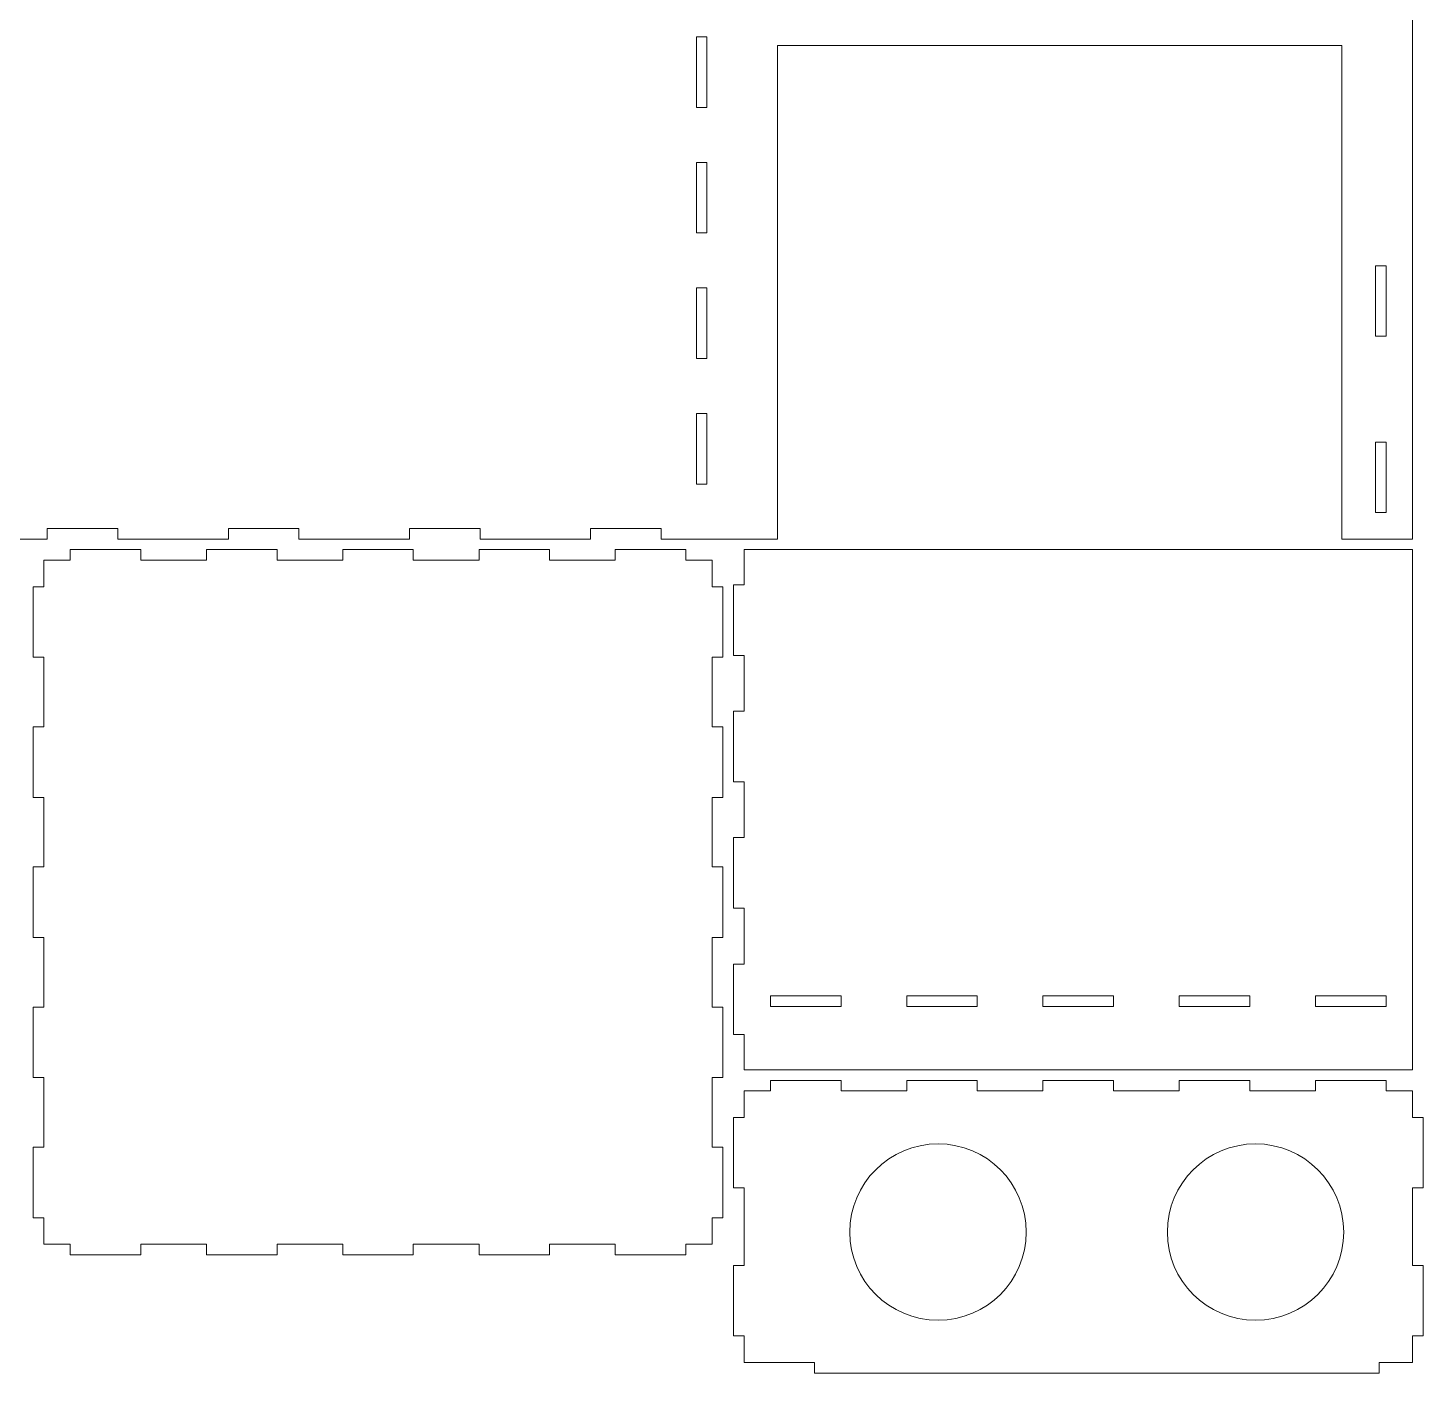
# Model space of a CAD drawing. Header units: millimetres. Extents: x -778 to 778, y -740 to 740.
# Drawn here: x -14 to 778, y -740 to 23 of the extents above; entities that cross this region are included whole.
import ezdxf

# ---------------------------------------------------------------- set-up
doc = ezdxf.new("R2010")
doc.units = ezdxf.units.MM
doc.header["$MEASUREMENT"] = 0
doc.layers.add('Layer 1', color=7, linetype='Continuous')

msp = doc.modelspace()

# ---------------------------------------------------------------- linework, layer by layer
at = {"layer": 'Layer 1', "color": 250, "lineweight": 20}
for points, knots in [([(411.5, 183.5), (411.5, 183.5), (411.5, 225.5), (411.5, 225.5), (411.5, 225.5), (411.5, 228.8803), (407.0632, 231.0337), (403.9041, 232.0283), (403.9041, 232.0283), (400.7449, 233.0229), (397.0828, 233.5), (393.5, 233.5), (393.5, 233.5), (393.5, 233.5), (389.5, 233.5), (389.5, 233.5), (389.5, 233.5), (385.919, 233.5), (382.9528, 233.2418), (379.0992, 232.0293), (379.0992, 232.0293), (375.2455, 230.8168), (371.5, 228.8811), (371.5, 225.5), (371.5, 225.5), (371.5, 225.5), (371.5, 49.5), (371.5, 49.5), (371.5, 49.5), (371.5, 49.5), (-22.5, 49.5), (-22.5, 49.5), (-22.5, 49.5), (-22.5, 49.5), (-22.5, 9.5), (-22.5, 9.5), (-22.5, 9.5), (-22.5, 9.5), (-28.5, 9.5), (-28.5, 9.5), (-28.5, 9.5), (-28.5, 9.5), (-28.5, -13.7), (-28.5, -13.7), (-28.5, -13.7), (-28.5, -13.7), (-22.5, -13.7), (-22.5, -13.7), (-22.5, -13.7), (-22.5, -13.7), (-22.5, -53.7), (-22.5, -53.7), (-22.5, -53.7), (-22.5, -53.7), (-28.5, -53.7), (-28.5, -53.7), (-28.5, -53.7), (-28.5, -53.7), (-28.5, -76.9), (-28.5, -76.9), (-28.5, -76.9), (-28.5, -76.9), (-22.5, -76.9), (-22.5, -76.9), (-22.5, -76.9), (-22.5, -76.9), (-22.5, -116.9), (-22.5, -116.9), (-22.5, -116.9), (-22.5, -116.9), (-28.5, -116.9), (-28.5, -116.9), (-28.5, -116.9), (-28.5, -116.9), (-28.5, -140.1), (-28.5, -140.1), (-28.5, -140.1), (-28.5, -140.1), (-22.5, -140.1), (-22.5, -140.1), (-22.5, -140.1), (-22.5, -140.1), (-22.5, -180.1), (-22.5, -180.1), (-22.5, -180.1), (-22.5, -180.1), (-28.5, -180.1), (-28.5, -180.1), (-28.5, -180.1), (-28.5, -180.1), (-28.5, -203.3), (-28.5, -203.3), (-28.5, -203.3), (-28.5, -203.3), (-22.5, -203.3), (-22.5, -203.3), (-22.5, -203.3), (-22.5, -203.3), (-22.5, -243.3), (-22.5, -243.3), (-22.5, -243.3), (-22.5, -243.3), (-28.5, -243.3), (-28.5, -243.3), (-28.5, -243.3), (-28.5, -243.3), (-28.5, -266.5), (-28.5, -266.5), (-28.5, -266.5), (-28.5, -266.5), (-2.5, -266.5), (-2.5, -266.5), (-2.5, -266.5), (-2.5, -266.5), (-2.5, -260.5), (-2.5, -260.5), (-2.5, -260.5), (-2.5, -260.5), (37.5, -260.5), (37.5, -260.5), (37.5, -260.5), (37.5, -260.5), (37.5, -266.5), (37.5, -266.5), (37.5, -266.5), (37.5, -266.5), (100.1667, -266.5), (100.1667, -266.5), (100.1667, -266.5), (100.1667, -266.5), (100.1667, -260.5), (100.1667, -260.5), (100.1667, -260.5), (100.1667, -260.5), (140.1667, -260.5), (140.1667, -260.5), (140.1667, -260.5), (140.1667, -260.5), (140.1667, -266.5), (140.1667, -266.5), (140.1667, -266.5), (140.1667, -266.5), (202.8333, -266.5), (202.8333, -266.5), (202.8333, -266.5), (202.8333, -266.5), (202.8333, -260.5), (202.8333, -260.5), (202.8333, -260.5), (202.8333, -260.5), (242.8333, -260.5), (242.8333, -260.5), (242.8333, -260.5), (242.8333, -260.5), (242.8333, -266.5), (242.8333, -266.5), (242.8333, -266.5), (242.8333, -266.5), (305.5, -266.5), (305.5, -266.5), (305.5, -266.5), (305.5, -266.5), (305.5, -260.5), (305.5, -260.5), (305.5, -260.5), (305.5, -260.5), (345.5, -260.5), (345.5, -260.5), (345.5, -260.5), (345.5, -260.5), (345.5, -266.5), (345.5, -266.5), (345.5, -266.5), (345.5, -266.5), (411.5, -266.5), (411.5, -266.5), (411.5, -266.5), (411.5, -266.5), (411.5, 13.5), (411.5, 13.5), (411.5, 13.5), (411.5, 13.5), (731.5, 13.5), (731.5, 13.5), (731.5, 13.5), (731.5, 13.5), (731.5, -266.5), (731.5, -266.5), (731.5, -266.5), (731.5, -266.5), (771.5, -266.5), (771.5, -266.5), (771.5, -266.5), (771.5, -266.5), (771.5, 225.5), (771.5, 225.5), (771.5, 225.5), (771.5, 228.8803), (767.0632, 231.0337), (763.9041, 232.0283), (763.9041, 232.0283), (760.7449, 233.0229), (757.0828, 233.5), (753.5, 233.5), (753.5, 233.5), (753.5, 233.5), (749.5, 233.5), (749.5, 233.5), (749.5, 233.5), (745.919, 233.5), (742.9528, 233.2418), (739.0992, 232.0293), (739.0992, 232.0293), (735.2455, 230.8168), (731.5, 228.8811), (731.5, 225.5), (731.5, 225.5), (731.5, 225.5), (731.5, 183.5), (731.5, 183.5), (731.5, 183.5), (731.5, 183.5), (411.5, 183.5), (411.5, 183.5)], [0, 0, 0, 0, 0.01754386, 0.01754386, 0.01754386, 0.01754386, 0.03508772, 0.03508772, 0.03508772, 0.03508772, 0.05263158, 0.05263158, 0.05263158, 0.05263158, 0.07017544, 0.07017544, 0.07017544, 0.07017544, 0.0877193, 0.0877193, 0.0877193, 0.0877193, 0.10526316, 0.10526316, 0.10526316, 0.10526316, 0.12280702, 0.12280702, 0.12280702, 0.12280702, 0.14035088, 0.14035088, 0.14035088, 0.14035088, 0.15789474, 0.15789474, 0.15789474, 0.15789474, 0.1754386, 0.1754386, 0.1754386, 0.1754386, 0.19298246, 0.19298246, 0.19298246, 0.19298246, 0.21052632, 0.21052632, 0.21052632, 0.21052632, 0.22807018, 0.22807018, 0.22807018, 0.22807018, 0.24561404, 0.24561404, 0.24561404, 0.24561404, 0.26315789, 0.26315789, 0.26315789, 0.26315789, 0.28070175, 0.28070175, 0.28070175, 0.28070175, 0.29824561, 0.29824561, 0.29824561, 0.29824561, 0.31578947, 0.31578947, 0.31578947, 0.31578947, 0.33333333, 0.33333333, 0.33333333, 0.33333333, 0.35087719, 0.35087719, 0.35087719, 0.35087719, 0.36842105, 0.36842105, 0.36842105, 0.36842105, 0.38596491, 0.38596491, 0.38596491, 0.38596491, 0.40350877, 0.40350877, 0.40350877, 0.40350877, 0.42105263, 0.42105263, 0.42105263, 0.42105263, 0.43859649, 0.43859649, 0.43859649, 0.43859649, 0.45614035, 0.45614035, 0.45614035, 0.45614035, 0.47368421, 0.47368421, 0.47368421, 0.47368421, 0.49122807, 0.49122807, 0.49122807, 0.49122807, 0.50877193, 0.50877193, 0.50877193, 0.50877193, 0.52631579, 0.52631579, 0.52631579, 0.52631579, 0.54385965, 0.54385965, 0.54385965, 0.54385965, 0.56140351, 0.56140351, 0.56140351, 0.56140351, 0.57894737, 0.57894737, 0.57894737, 0.57894737, 0.59649123, 0.59649123, 0.59649123, 0.59649123, 0.61403509, 0.61403509, 0.61403509, 0.61403509, 0.63157895, 0.63157895, 0.63157895, 0.63157895, 0.64912281, 0.64912281, 0.64912281, 0.64912281, 0.66666667, 0.66666667, 0.66666667, 0.66666667, 0.68421053, 0.68421053, 0.68421053, 0.68421053, 0.70175439, 0.70175439, 0.70175439, 0.70175439, 0.71929825, 0.71929825, 0.71929825, 0.71929825, 0.73684211, 0.73684211, 0.73684211, 0.73684211, 0.75438596, 0.75438596, 0.75438596, 0.75438596, 0.77192982, 0.77192982, 0.77192982, 0.77192982, 0.78947368, 0.78947368, 0.78947368, 0.78947368, 0.80701754, 0.80701754, 0.80701754, 0.80701754, 0.8245614, 0.8245614, 0.8245614, 0.8245614, 0.84210526, 0.84210526, 0.84210526, 0.84210526, 0.85964912, 0.85964912, 0.85964912, 0.85964912, 0.87719298, 0.87719298, 0.87719298, 0.87719298, 0.89473684, 0.89473684, 0.89473684, 0.89473684, 0.9122807, 0.9122807, 0.9122807, 0.9122807, 0.92982456, 0.92982456, 0.92982456, 0.92982456, 0.94736842, 0.94736842, 0.94736842, 0.94736842, 0.96491228, 0.96491228, 0.96491228, 0.96491228, 1, 1, 1, 1]), ([(365.5, 18.3), (365.5, 18.3), (371.5, 18.3), (371.5, 18.3), (371.5, 18.3), (371.5, 18.3), (371.5, -21.7), (371.5, -21.7), (371.5, -21.7), (371.5, -21.7), (365.5, -21.7), (365.5, -21.7), (365.5, -21.7), (365.5, -21.7), (365.5, 18.3), (365.5, 18.3)], [0, 0, 0, 0, 0.2, 0.2, 0.2, 0.2, 0.4, 0.4, 0.4, 0.4, 0.6, 0.6, 0.6, 0.6, 1, 1, 1, 1]), ([(365.5, -52.9), (365.5, -52.9), (371.5, -52.9), (371.5, -52.9), (371.5, -52.9), (371.5, -52.9), (371.5, -92.9), (371.5, -92.9), (371.5, -92.9), (371.5, -92.9), (365.5, -92.9), (365.5, -92.9), (365.5, -92.9), (365.5, -92.9), (365.5, -52.9), (365.5, -52.9)], [0, 0, 0, 0, 0.2, 0.2, 0.2, 0.2, 0.4, 0.4, 0.4, 0.4, 0.6, 0.6, 0.6, 0.6, 1, 1, 1, 1]), ([(750.5, -151.5), (750.5, -151.5), (750.5, -111.5), (750.5, -111.5), (750.5, -111.5), (750.5, -111.5), (756.5, -111.5), (756.5, -111.5), (756.5, -111.5), (756.5, -111.5), (756.5, -151.5), (756.5, -151.5), (756.5, -151.5), (756.5, -151.5), (750.5, -151.5), (750.5, -151.5)], [0, 0, 0, 0, 0.2, 0.2, 0.2, 0.2, 0.4, 0.4, 0.4, 0.4, 0.6, 0.6, 0.6, 0.6, 1, 1, 1, 1]), ([(371.5, -124.1), (371.5, -124.1), (371.5, -164.1), (371.5, -164.1), (371.5, -164.1), (371.5, -164.1), (365.5, -164.1), (365.5, -164.1), (365.5, -164.1), (365.5, -164.1), (365.5, -124.1), (365.5, -124.1), (365.5, -124.1), (365.5, -124.1), (371.5, -124.1), (371.5, -124.1)], [0, 0, 0, 0, 0.2, 0.2, 0.2, 0.2, 0.4, 0.4, 0.4, 0.4, 0.6, 0.6, 0.6, 0.6, 1, 1, 1, 1]), ([(365.5, -195.3), (365.5, -195.3), (371.5, -195.3), (371.5, -195.3), (371.5, -195.3), (371.5, -195.3), (371.5, -235.3), (371.5, -235.3), (371.5, -235.3), (371.5, -235.3), (365.5, -235.3), (365.5, -235.3), (365.5, -235.3), (365.5, -235.3), (365.5, -195.3), (365.5, -195.3)], [0, 0, 0, 0, 0.2, 0.2, 0.2, 0.2, 0.4, 0.4, 0.4, 0.4, 0.6, 0.6, 0.6, 0.6, 1, 1, 1, 1]), ([(750.5, -251.5), (750.5, -251.5), (750.5, -211.5), (750.5, -211.5), (750.5, -211.5), (750.5, -211.5), (756.5, -211.5), (756.5, -211.5), (756.5, -211.5), (756.5, -211.5), (756.5, -251.5), (756.5, -251.5), (756.5, -251.5), (756.5, -251.5), (750.5, -251.5), (750.5, -251.5)], [0, 0, 0, 0, 0.2, 0.2, 0.2, 0.2, 0.4, 0.4, 0.4, 0.4, 0.6, 0.6, 0.6, 0.6, 1, 1, 1, 1]), ([(380.5, -492.45), (380.5, -492.45), (380.5, -452.45), (380.5, -452.45), (380.5, -452.45), (380.5, -452.45), (374.5, -452.45), (374.5, -452.45), (374.5, -452.45), (374.5, -452.45), (374.5, -412.975), (374.5, -412.975), (374.5, -412.975), (374.5, -412.975), (380.5, -412.975), (380.5, -412.975), (380.5, -412.975), (380.5, -412.975), (380.5, -372.975), (380.5, -372.975), (380.5, -372.975), (380.5, -372.975), (374.5, -372.975), (374.5, -372.975), (374.5, -372.975), (374.5, -372.975), (374.5, -333.5), (374.5, -333.5), (374.5, -333.5), (374.5, -333.5), (380.5, -333.5), (380.5, -333.5), (380.5, -333.5), (380.5, -333.5), (380.5, -293.5), (380.5, -293.5), (380.5, -293.5), (380.5, -293.5), (374.5, -293.5), (374.5, -293.5), (374.5, -293.5), (374.5, -293.5), (374.5, -278.5), (374.5, -278.5), (374.5, -278.5), (374.5, -278.5), (359.5, -278.5), (359.5, -278.5), (359.5, -278.5), (359.5, -278.5), (359.5, -272.5), (359.5, -272.5), (359.5, -272.5), (359.5, -272.5), (319.5, -272.5), (319.5, -272.5), (319.5, -272.5), (319.5, -272.5), (319.5, -278.5), (319.5, -278.5), (319.5, -278.5), (319.5, -278.5), (282.25, -278.5), (282.25, -278.5), (282.25, -278.5), (282.25, -278.5), (282.25, -272.5), (282.25, -272.5), (282.25, -272.5), (282.25, -272.5), (242.25, -272.5), (242.25, -272.5), (242.25, -272.5), (242.25, -272.5), (242.25, -278.5), (242.25, -278.5), (242.25, -278.5), (242.25, -278.5), (205, -278.5), (205, -278.5), (205, -278.5), (205, -278.5), (205, -272.5), (205, -272.5), (205, -272.5), (205, -272.5), (165, -272.5), (165, -272.5), (165, -272.5), (165, -272.5), (165, -278.5), (165, -278.5), (165, -278.5), (165, -278.5), (127.75, -278.5), (127.75, -278.5), (127.75, -278.5), (127.75, -278.5), (127.75, -272.5), (127.75, -272.5), (127.75, -272.5), (127.75, -272.5), (87.75, -272.5), (87.75, -272.5), (87.75, -272.5), (87.75, -272.5), (87.75, -278.5), (87.75, -278.5), (87.75, -278.5), (87.75, -278.5), (50.5, -278.5), (50.5, -278.5), (50.5, -278.5), (50.5, -278.5), (50.5, -272.5), (50.5, -272.5), (50.5, -272.5), (50.5, -272.5), (10.5, -272.5), (10.5, -272.5), (10.5, -272.5), (10.5, -272.5), (10.5, -278.5), (10.5, -278.5), (10.5, -278.5), (10.5, -278.5), (-4.5, -278.5), (-4.5, -278.5), (-4.5, -278.5), (-4.5, -278.5), (-4.5, -293.5), (-4.5, -293.5), (-4.5, -293.5), (-4.5, -293.5), (-10.5, -293.5), (-10.5, -293.5), (-10.5, -293.5), (-10.5, -293.5), (-10.5, -333.5), (-10.5, -333.5), (-10.5, -333.5), (-10.5, -333.5), (-4.5, -333.5), (-4.5, -333.5), (-4.5, -333.5), (-4.5, -333.5), (-4.5, -372.975), (-4.5, -372.975), (-4.5, -372.975), (-4.5, -372.975), (-10.5, -372.975), (-10.5, -372.975), (-10.5, -372.975), (-10.5, -372.975), (-10.5, -412.975), (-10.5, -412.975), (-10.5, -412.975), (-10.5, -412.975), (-4.5, -412.975), (-4.5, -412.975), (-4.5, -412.975), (-4.5, -412.975), (-4.5, -452.45), (-4.5, -452.45), (-4.5, -452.45), (-4.5, -452.45), (-10.5, -452.45), (-10.5, -452.45), (-10.5, -452.45), (-10.5, -452.45), (-10.5, -492.45), (-10.5, -492.45), (-10.5, -492.45), (-10.5, -492.45), (-4.5, -492.45), (-4.5, -492.45), (-4.5, -492.45), (-4.5, -492.45), (-4.5, -531.925), (-4.5, -531.925), (-4.5, -531.925), (-4.5, -531.925), (-10.5, -531.925), (-10.5, -531.925), (-10.5, -531.925), (-10.5, -531.925), (-10.5, -571.925), (-10.5, -571.925), (-10.5, -571.925), (-10.5, -571.925), (-4.5, -571.925), (-4.5, -571.925), (-4.5, -571.925), (-4.5, -571.925), (-4.5, -611.4), (-4.5, -611.4), (-4.5, -611.4), (-4.5, -611.4), (-10.5, -611.4), (-10.5, -611.4), (-10.5, -611.4), (-10.5, -611.4), (-10.5, -651.4), (-10.5, -651.4), (-10.5, -651.4), (-10.5, -651.4), (-4.5, -651.4), (-4.5, -651.4), (-4.5, -651.4), (-4.5, -651.4), (-4.5, -666.4), (-4.5, -666.4), (-4.5, -666.4), (-4.5, -666.4), (10.5, -666.4), (10.5, -666.4), (10.5, -666.4), (10.5, -666.4), (10.5, -672.4), (10.5, -672.4), (10.5, -672.4), (10.5, -672.4), (50.5, -672.4), (50.5, -672.4), (50.5, -672.4), (50.5, -672.4), (50.5, -666.4), (50.5, -666.4), (50.5, -666.4), (50.5, -666.4), (87.75, -666.4), (87.75, -666.4), (87.75, -666.4), (87.75, -666.4), (87.75, -672.4), (87.75, -672.4), (87.75, -672.4), (87.75, -672.4), (127.75, -672.4), (127.75, -672.4), (127.75, -672.4), (127.75, -672.4), (127.75, -666.4), (127.75, -666.4), (127.75, -666.4), (127.75, -666.4), (165, -666.4), (165, -666.4), (165, -666.4), (165, -666.4), (165, -672.4), (165, -672.4), (165, -672.4), (165, -672.4), (205, -672.4), (205, -672.4), (205, -672.4), (205, -672.4), (205, -666.4), (205, -666.4), (205, -666.4), (205, -666.4), (242.25, -666.4), (242.25, -666.4), (242.25, -666.4), (242.25, -666.4), (242.25, -672.4), (242.25, -672.4), (242.25, -672.4), (242.25, -672.4), (282.25, -672.4), (282.25, -672.4), (282.25, -672.4), (282.25, -672.4), (282.25, -666.4), (282.25, -666.4), (282.25, -666.4), (282.25, -666.4), (319.5, -666.4), (319.5, -666.4), (319.5, -666.4), (319.5, -666.4), (319.5, -672.4), (319.5, -672.4), (319.5, -672.4), (319.5, -672.4), (359.5, -672.4), (359.5, -672.4), (359.5, -672.4), (359.5, -672.4), (359.5, -666.4), (359.5, -666.4), (359.5, -666.4), (359.5, -666.4), (374.5, -666.4), (374.5, -666.4), (374.5, -666.4), (374.5, -666.4), (374.5, -651.4), (374.5, -651.4), (374.5, -651.4), (374.5, -651.4), (380.5, -651.4), (380.5, -651.4), (380.5, -651.4), (380.5, -651.4), (380.5, -611.4), (380.5, -611.4), (380.5, -611.4), (380.5, -611.4), (374.5, -611.4), (374.5, -611.4), (374.5, -611.4), (374.5, -611.4), (374.5, -571.925), (374.5, -571.925), (374.5, -571.925), (374.5, -571.925), (380.5, -571.925), (380.5, -571.925), (380.5, -571.925), (380.5, -571.925), (380.5, -531.925), (380.5, -531.925), (380.5, -531.925), (380.5, -531.925), (374.5, -531.925), (374.5, -531.925), (374.5, -531.925), (374.5, -531.925), (374.5, -492.45), (374.5, -492.45), (374.5, -492.45), (374.5, -492.45), (380.5, -492.45), (380.5, -492.45)], [0, 0, 0, 0, 0.01176471, 0.01176471, 0.01176471, 0.01176471, 0.02352941, 0.02352941, 0.02352941, 0.02352941, 0.03529412, 0.03529412, 0.03529412, 0.03529412, 0.04705882, 0.04705882, 0.04705882, 0.04705882, 0.05882353, 0.05882353, 0.05882353, 0.05882353, 0.07058824, 0.07058824, 0.07058824, 0.07058824, 0.08235294, 0.08235294, 0.08235294, 0.08235294, 0.09411765, 0.09411765, 0.09411765, 0.09411765, 0.10588235, 0.10588235, 0.10588235, 0.10588235, 0.11764706, 0.11764706, 0.11764706, 0.11764706, 0.12941176, 0.12941176, 0.12941176, 0.12941176, 0.14117647, 0.14117647, 0.14117647, 0.14117647, 0.15294118, 0.15294118, 0.15294118, 0.15294118, 0.16470588, 0.16470588, 0.16470588, 0.16470588, 0.17647059, 0.17647059, 0.17647059, 0.17647059, 0.18823529, 0.18823529, 0.18823529, 0.18823529, 0.2, 0.2, 0.2, 0.2, 0.21176471, 0.21176471, 0.21176471, 0.21176471, 0.22352941, 0.22352941, 0.22352941, 0.22352941, 0.23529412, 0.23529412, 0.23529412, 0.23529412, 0.24705882, 0.24705882, 0.24705882, 0.24705882, 0.25882353, 0.25882353, 0.25882353, 0.25882353, 0.27058824, 0.27058824, 0.27058824, 0.27058824, 0.28235294, 0.28235294, 0.28235294, 0.28235294, 0.29411765, 0.29411765, 0.29411765, 0.29411765, 0.30588235, 0.30588235, 0.30588235, 0.30588235, 0.31764706, 0.31764706, 0.31764706, 0.31764706, 0.32941176, 0.32941176, 0.32941176, 0.32941176, 0.34117647, 0.34117647, 0.34117647, 0.34117647, 0.35294118, 0.35294118, 0.35294118, 0.35294118, 0.36470588, 0.36470588, 0.36470588, 0.36470588, 0.37647059, 0.37647059, 0.37647059, 0.37647059, 0.38823529, 0.38823529, 0.38823529, 0.38823529, 0.4, 0.4, 0.4, 0.4, 0.41176471, 0.41176471, 0.41176471, 0.41176471, 0.42352941, 0.42352941, 0.42352941, 0.42352941, 0.43529412, 0.43529412, 0.43529412, 0.43529412, 0.44705882, 0.44705882, 0.44705882, 0.44705882, 0.45882353, 0.45882353, 0.45882353, 0.45882353, 0.47058824, 0.47058824, 0.47058824, 0.47058824, 0.48235294, 0.48235294, 0.48235294, 0.48235294, 0.49411765, 0.49411765, 0.49411765, 0.49411765, 0.50588235, 0.50588235, 0.50588235, 0.50588235, 0.51764706, 0.51764706, 0.51764706, 0.51764706, 0.52941176, 0.52941176, 0.52941176, 0.52941176, 0.54117647, 0.54117647, 0.54117647, 0.54117647, 0.55294118, 0.55294118, 0.55294118, 0.55294118, 0.56470588, 0.56470588, 0.56470588, 0.56470588, 0.57647059, 0.57647059, 0.57647059, 0.57647059, 0.58823529, 0.58823529, 0.58823529, 0.58823529, 0.6, 0.6, 0.6, 0.6, 0.61176471, 0.61176471, 0.61176471, 0.61176471, 0.62352941, 0.62352941, 0.62352941, 0.62352941, 0.63529412, 0.63529412, 0.63529412, 0.63529412, 0.64705882, 0.64705882, 0.64705882, 0.64705882, 0.65882353, 0.65882353, 0.65882353, 0.65882353, 0.67058824, 0.67058824, 0.67058824, 0.67058824, 0.68235294, 0.68235294, 0.68235294, 0.68235294, 0.69411765, 0.69411765, 0.69411765, 0.69411765, 0.70588235, 0.70588235, 0.70588235, 0.70588235, 0.71764706, 0.71764706, 0.71764706, 0.71764706, 0.72941176, 0.72941176, 0.72941176, 0.72941176, 0.74117647, 0.74117647, 0.74117647, 0.74117647, 0.75294118, 0.75294118, 0.75294118, 0.75294118, 0.76470588, 0.76470588, 0.76470588, 0.76470588, 0.77647059, 0.77647059, 0.77647059, 0.77647059, 0.78823529, 0.78823529, 0.78823529, 0.78823529, 0.8, 0.8, 0.8, 0.8, 0.81176471, 0.81176471, 0.81176471, 0.81176471, 0.82352941, 0.82352941, 0.82352941, 0.82352941, 0.83529412, 0.83529412, 0.83529412, 0.83529412, 0.84705882, 0.84705882, 0.84705882, 0.84705882, 0.85882353, 0.85882353, 0.85882353, 0.85882353, 0.87058824, 0.87058824, 0.87058824, 0.87058824, 0.88235294, 0.88235294, 0.88235294, 0.88235294, 0.89411765, 0.89411765, 0.89411765, 0.89411765, 0.90588235, 0.90588235, 0.90588235, 0.90588235, 0.91764706, 0.91764706, 0.91764706, 0.91764706, 0.92941176, 0.92941176, 0.92941176, 0.92941176, 0.94117647, 0.94117647, 0.94117647, 0.94117647, 0.95294118, 0.95294118, 0.95294118, 0.95294118, 0.96470588, 0.96470588, 0.96470588, 0.96470588, 0.97647059, 0.97647059, 0.97647059, 0.97647059, 1, 1, 1, 1]), ([(392.5, -567.5), (392.5, -567.5), (771.5, -567.5), (771.5, -567.5), (771.5, -567.5), (771.5, -567.5), (771.5, -272.5), (771.5, -272.5), (771.5, -272.5), (771.5, -272.5), (392.5, -272.5), (392.5, -272.5), (392.5, -272.5), (392.5, -272.5), (392.5, -292.5), (392.5, -292.5), (392.5, -292.5), (392.5, -292.5), (386.5, -292.5), (386.5, -292.5), (386.5, -292.5), (386.5, -292.5), (386.5, -332.5), (386.5, -332.5), (386.5, -332.5), (386.5, -332.5), (392.5, -332.5), (392.5, -332.5), (392.5, -332.5), (392.5, -332.5), (392.5, -364.1667), (392.5, -364.1667), (392.5, -364.1667), (392.5, -364.1667), (386.5, -364.1667), (386.5, -364.1667), (386.5, -364.1667), (386.5, -364.1667), (386.5, -404.1667), (386.5, -404.1667), (386.5, -404.1667), (386.5, -404.1667), (392.5, -404.1667), (392.5, -404.1667), (392.5, -404.1667), (392.5, -404.1667), (392.5, -435.8333), (392.5, -435.8333), (392.5, -435.8333), (392.5, -435.8333), (386.5, -435.8333), (386.5, -435.8333), (386.5, -435.8333), (386.5, -435.8333), (386.5, -475.8333), (386.5, -475.8333), (386.5, -475.8333), (386.5, -475.8333), (392.5, -475.8333), (392.5, -475.8333), (392.5, -475.8333), (392.5, -475.8333), (392.5, -507.5), (392.5, -507.5), (392.5, -507.5), (392.5, -507.5), (386.5, -507.5), (386.5, -507.5), (386.5, -507.5), (386.5, -507.5), (386.5, -547.5), (386.5, -547.5), (386.5, -547.5), (386.5, -547.5), (392.5, -547.5), (392.5, -547.5), (392.5, -547.5), (392.5, -547.5), (392.5, -567.5), (392.5, -567.5)], [0, 0, 0, 0, 0.04761905, 0.04761905, 0.04761905, 0.04761905, 0.0952381, 0.0952381, 0.0952381, 0.0952381, 0.14285714, 0.14285714, 0.14285714, 0.14285714, 0.19047619, 0.19047619, 0.19047619, 0.19047619, 0.23809524, 0.23809524, 0.23809524, 0.23809524, 0.28571429, 0.28571429, 0.28571429, 0.28571429, 0.33333333, 0.33333333, 0.33333333, 0.33333333, 0.38095238, 0.38095238, 0.38095238, 0.38095238, 0.42857143, 0.42857143, 0.42857143, 0.42857143, 0.47619048, 0.47619048, 0.47619048, 0.47619048, 0.52380952, 0.52380952, 0.52380952, 0.52380952, 0.57142857, 0.57142857, 0.57142857, 0.57142857, 0.61904762, 0.61904762, 0.61904762, 0.61904762, 0.66666667, 0.66666667, 0.66666667, 0.66666667, 0.71428571, 0.71428571, 0.71428571, 0.71428571, 0.76190476, 0.76190476, 0.76190476, 0.76190476, 0.80952381, 0.80952381, 0.80952381, 0.80952381, 0.85714286, 0.85714286, 0.85714286, 0.85714286, 0.9047619, 0.9047619, 0.9047619, 0.9047619, 1, 1, 1, 1]), ([(407.5, -525.5), (407.5, -525.5), (447.5, -525.5), (447.5, -525.5), (447.5, -525.5), (447.5, -525.5), (447.5, -531.5), (447.5, -531.5), (447.5, -531.5), (447.5, -531.5), (407.5, -531.5), (407.5, -531.5), (407.5, -531.5), (407.5, -531.5), (407.5, -525.5), (407.5, -525.5)], [0, 0, 0, 0, 0.2, 0.2, 0.2, 0.2, 0.4, 0.4, 0.4, 0.4, 0.6, 0.6, 0.6, 0.6, 1, 1, 1, 1]), ([(484.75, -525.5), (484.75, -525.5), (524.75, -525.5), (524.75, -525.5), (524.75, -525.5), (524.75, -525.5), (524.75, -531.5), (524.75, -531.5), (524.75, -531.5), (524.75, -531.5), (484.75, -531.5), (484.75, -531.5), (484.75, -531.5), (484.75, -531.5), (484.75, -525.5), (484.75, -525.5)], [0, 0, 0, 0, 0.2, 0.2, 0.2, 0.2, 0.4, 0.4, 0.4, 0.4, 0.6, 0.6, 0.6, 0.6, 1, 1, 1, 1]), ([(562, -525.5), (562, -525.5), (602, -525.5), (602, -525.5), (602, -525.5), (602, -525.5), (602, -531.5), (602, -531.5), (602, -531.5), (602, -531.5), (562, -531.5), (562, -531.5), (562, -531.5), (562, -531.5), (562, -525.5), (562, -525.5)], [0, 0, 0, 0, 0.2, 0.2, 0.2, 0.2, 0.4, 0.4, 0.4, 0.4, 0.6, 0.6, 0.6, 0.6, 1, 1, 1, 1]), ([(639.25, -531.5), (639.25, -531.5), (639.25, -525.5), (639.25, -525.5), (639.25, -525.5), (639.25, -525.5), (679.25, -525.5), (679.25, -525.5), (679.25, -525.5), (679.25, -525.5), (679.25, -531.5), (679.25, -531.5), (679.25, -531.5), (679.25, -531.5), (639.25, -531.5), (639.25, -531.5)], [0, 0, 0, 0, 0.2, 0.2, 0.2, 0.2, 0.4, 0.4, 0.4, 0.4, 0.6, 0.6, 0.6, 0.6, 1, 1, 1, 1]), ([(716.5, -531.5), (716.5, -531.5), (716.5, -525.5), (716.5, -525.5), (716.5, -525.5), (716.5, -525.5), (756.5, -525.5), (756.5, -525.5), (756.5, -525.5), (756.5, -525.5), (756.5, -531.5), (756.5, -531.5), (756.5, -531.5), (756.5, -531.5), (716.5, -531.5), (716.5, -531.5)], [0, 0, 0, 0, 0.2, 0.2, 0.2, 0.2, 0.4, 0.4, 0.4, 0.4, 0.6, 0.6, 0.6, 0.6, 1, 1, 1, 1]), ([(602, -573.5), (602, -573.5), (562, -573.5), (562, -573.5), (562, -573.5), (562, -573.5), (562, -579.5), (562, -579.5), (562, -579.5), (562, -579.5), (524.75, -579.5), (524.75, -579.5), (524.75, -579.5), (524.75, -579.5), (524.75, -573.5), (524.75, -573.5), (524.75, -573.5), (524.75, -573.5), (484.75, -573.5), (484.75, -573.5), (484.75, -573.5), (484.75, -573.5), (484.75, -579.5), (484.75, -579.5), (484.75, -579.5), (484.75, -579.5), (447.5, -579.5), (447.5, -579.5), (447.5, -579.5), (447.5, -579.5), (447.5, -573.5), (447.5, -573.5), (447.5, -573.5), (447.5, -573.5), (407.5, -573.5), (407.5, -573.5), (407.5, -573.5), (407.5, -573.5), (407.5, -579.5), (407.5, -579.5), (407.5, -579.5), (407.5, -579.5), (392.5, -579.5), (392.5, -579.5), (392.5, -579.5), (392.5, -579.5), (392.5, -594.5), (392.5, -594.5), (392.5, -594.5), (392.5, -594.5), (386.5, -594.5), (386.5, -594.5), (386.5, -594.5), (386.5, -594.5), (386.5, -634.5), (386.5, -634.5), (386.5, -634.5), (386.5, -634.5), (392.5, -634.5), (392.5, -634.5), (392.5, -634.5), (392.5, -634.5), (392.5, -678.4), (392.5, -678.4), (392.5, -678.4), (392.5, -678.4), (386.5, -678.4), (386.5, -678.4), (386.5, -678.4), (386.5, -678.4), (386.5, -718.4), (386.5, -718.4), (386.5, -718.4), (386.5, -718.4), (392.5, -718.4), (392.5, -718.4), (392.5, -718.4), (392.5, -718.4), (392.5, -733.4), (392.5, -733.4), (392.5, -733.4), (392.5, -733.4), (432.5, -733.4), (432.5, -733.4), (432.5, -733.4), (432.5, -733.4), (432.5, -739.5), (432.5, -739.5), (432.5, -739.5), (432.5, -739.5), (752.5, -739.5), (752.5, -739.5), (752.5, -739.5), (752.5, -739.5), (752.5, -733.4), (752.5, -733.4), (752.5, -733.4), (752.5, -733.4), (771.5, -733.4), (771.5, -733.4), (771.5, -733.4), (771.5, -733.4), (771.5, -718.4), (771.5, -718.4), (771.5, -718.4), (771.5, -718.4), (777.5, -718.4), (777.5, -718.4), (777.5, -718.4), (777.5, -718.4), (777.5, -678.4), (777.5, -678.4), (777.5, -678.4), (777.5, -678.4), (771.5, -678.4), (771.5, -678.4), (771.5, -678.4), (771.5, -678.4), (771.5, -634.5), (771.5, -634.5), (771.5, -634.5), (771.5, -634.5), (777.5, -634.5), (777.5, -634.5), (777.5, -634.5), (777.5, -634.5), (777.5, -594.5), (777.5, -594.5), (777.5, -594.5), (777.5, -594.5), (771.5, -594.5), (771.5, -594.5), (771.5, -594.5), (771.5, -594.5), (771.5, -579.5), (771.5, -579.5), (771.5, -579.5), (771.5, -579.5), (756.5, -579.5), (756.5, -579.5), (756.5, -579.5), (756.5, -579.5), (756.5, -573.5), (756.5, -573.5), (756.5, -573.5), (756.5, -573.5), (716.5, -573.5), (716.5, -573.5), (716.5, -573.5), (716.5, -573.5), (716.5, -579.5), (716.5, -579.5), (716.5, -579.5), (716.5, -579.5), (679.25, -579.5), (679.25, -579.5), (679.25, -579.5), (679.25, -579.5), (679.25, -573.5), (679.25, -573.5), (679.25, -573.5), (679.25, -573.5), (639.25, -573.5), (639.25, -573.5), (639.25, -573.5), (639.25, -573.5), (639.25, -579.5), (639.25, -579.5), (639.25, -579.5), (639.25, -579.5), (602, -579.5), (602, -579.5), (602, -579.5), (602, -579.5), (602, -573.5), (602, -573.5)], [0, 0, 0, 0, 0.02222222, 0.02222222, 0.02222222, 0.02222222, 0.04444444, 0.04444444, 0.04444444, 0.04444444, 0.06666667, 0.06666667, 0.06666667, 0.06666667, 0.08888889, 0.08888889, 0.08888889, 0.08888889, 0.11111111, 0.11111111, 0.11111111, 0.11111111, 0.13333333, 0.13333333, 0.13333333, 0.13333333, 0.15555556, 0.15555556, 0.15555556, 0.15555556, 0.17777778, 0.17777778, 0.17777778, 0.17777778, 0.2, 0.2, 0.2, 0.2, 0.22222222, 0.22222222, 0.22222222, 0.22222222, 0.24444444, 0.24444444, 0.24444444, 0.24444444, 0.26666667, 0.26666667, 0.26666667, 0.26666667, 0.28888889, 0.28888889, 0.28888889, 0.28888889, 0.31111111, 0.31111111, 0.31111111, 0.31111111, 0.33333333, 0.33333333, 0.33333333, 0.33333333, 0.35555556, 0.35555556, 0.35555556, 0.35555556, 0.37777778, 0.37777778, 0.37777778, 0.37777778, 0.4, 0.4, 0.4, 0.4, 0.42222222, 0.42222222, 0.42222222, 0.42222222, 0.44444444, 0.44444444, 0.44444444, 0.44444444, 0.46666667, 0.46666667, 0.46666667, 0.46666667, 0.48888889, 0.48888889, 0.48888889, 0.48888889, 0.51111111, 0.51111111, 0.51111111, 0.51111111, 0.53333333, 0.53333333, 0.53333333, 0.53333333, 0.55555556, 0.55555556, 0.55555556, 0.55555556, 0.57777778, 0.57777778, 0.57777778, 0.57777778, 0.6, 0.6, 0.6, 0.6, 0.62222222, 0.62222222, 0.62222222, 0.62222222, 0.64444444, 0.64444444, 0.64444444, 0.64444444, 0.66666667, 0.66666667, 0.66666667, 0.66666667, 0.68888889, 0.68888889, 0.68888889, 0.68888889, 0.71111111, 0.71111111, 0.71111111, 0.71111111, 0.73333333, 0.73333333, 0.73333333, 0.73333333, 0.75555556, 0.75555556, 0.75555556, 0.75555556, 0.77777778, 0.77777778, 0.77777778, 0.77777778, 0.8, 0.8, 0.8, 0.8, 0.82222222, 0.82222222, 0.82222222, 0.82222222, 0.84444444, 0.84444444, 0.84444444, 0.84444444, 0.86666667, 0.86666667, 0.86666667, 0.86666667, 0.88888889, 0.88888889, 0.88888889, 0.88888889, 0.91111111, 0.91111111, 0.91111111, 0.91111111, 0.93333333, 0.93333333, 0.93333333, 0.93333333, 0.95555556, 0.95555556, 0.95555556, 0.95555556, 1, 1, 1, 1]), ([(502.5001, -609.5), (530.1143, -609.5), (552.5, -631.8858), (552.5, -659.5003), (552.5, -659.5003), (552.4999, -687.1145), (530.114, -709.5001), (502.4998, -709.5), (502.4998, -709.5), (474.8856, -709.4999), (452.4999, -687.1141), (452.5, -659.4999), (452.5, -659.4999), (452.5001, -631.8857), (474.8859, -609.5), (502.5001, -609.5)], [0, 0, 0, 0, 0.2, 0.2, 0.2, 0.2, 0.4, 0.4, 0.4, 0.4, 0.6, 0.6, 0.6, 0.6, 1, 1, 1, 1]), ([(632.5, -659.4999), (632.5001, -631.8857), (654.8859, -609.5), (682.5001, -609.5), (682.5001, -609.5), (710.1143, -609.5), (732.5, -631.8858), (732.5, -659.5003), (732.5, -659.5003), (732.4999, -687.1145), (710.114, -709.5001), (682.4998, -709.5), (682.4998, -709.5), (654.8856, -709.4999), (632.4999, -687.1141), (632.5, -659.4999)], [0, 0, 0, 0, 0.2, 0.2, 0.2, 0.2, 0.4, 0.4, 0.4, 0.4, 0.6, 0.6, 0.6, 0.6, 1, 1, 1, 1])]:
    msp.add_open_spline(points, degree=3, knots=knots, dxfattribs=at)

doc.saveas('drawing.dxf')
